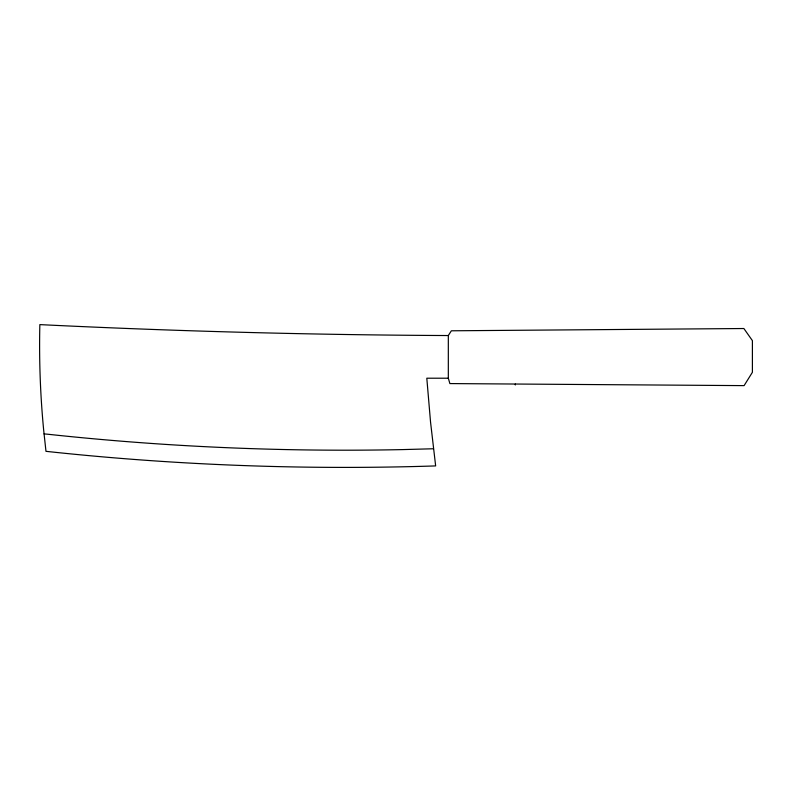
<?xml version="1.0" encoding="UTF-8"?>
<svg xmlns="http://www.w3.org/2000/svg" width="792" height="792" viewBox="0 0 792 792"><rect width="100%" height="100%" fill="white"/><g stroke="black" fill="none" stroke-linecap="round" stroke-linejoin="round"><path stroke-width="1.19" d="M448.322 335.541L451.361 330.799L743.876 328.522L752.4 340.629L752.4 372.29L744.094 385.625L449.876 383.575L448.322 378.21L448.322 335.541C312.107 334.927 175.903 331.274 39.847 324.611A884.476 884.476 0 0 0 43.689 430.294L45.976 451.331A2785.068 2785.068 0 0 0 435.649 465.914L430.551 422.126L426.809 378.21L448.322 378.21M433.491 448.757L402.781 449.589A2768.297 2768.297 0 0 1 47.718 434.224L44.055 433.897M515.295 384.031L515.295 384.971"/></g></svg>
